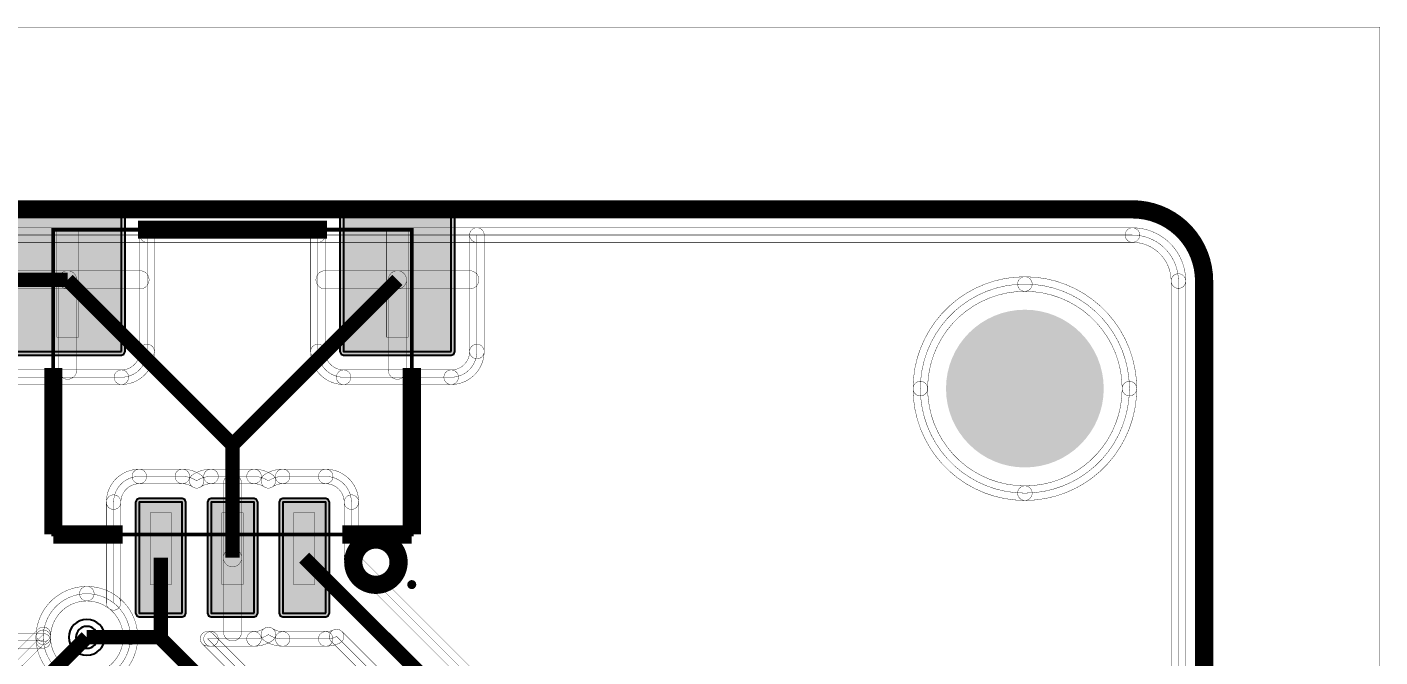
# Model space of a CAD drawing. Header units: millimetres. Extents: x -2.5 to 44.5, y -38.5 to 2.5.
# Drawn here: x 25.58 to 44.45, y -6.24 to 2.54 of the extents above; entities that cross this region are included whole.
import ezdxf

# ---------------------------------------------------------------- set-up
doc = ezdxf.new("R2010")
doc.units = ezdxf.units.MM
for name, color, linetype, true_color in [('Board Outline Layer', 7, 'Continuous', 0xff00ff), ('Bottom Layer', 7, 'Continuous', 0x0000ff), ('Component Marking Layer', 7, 'Continuous', 0x66ffcc), ('Component Shape Layer', 7, 'Continuous', 0x00cccc), ('Hole Layer', 7, 'Continuous', 0x816200), ('Inner1', 7, 'Continuous', 0xbc8e00), ('Inner2', 7, 'Continuous', 0x70dbfa), ('Multi-Layer', 7, 'Continuous', 0xc0c0c0), ('Pin Soldering Layer', 7, 'Continuous', 0xcc9999), ('Top Layer', 7, 'Continuous', 0xff0000), ('Top Paste Mask Layer', 7, 'Continuous', 0x808080), ('Top Silkscreen Layer', 7, 'Continuous', 0xffff00), ('Top Solder Mask Layer', 7, 'Continuous', 0x800080)]:
    doc.layers.add(name, color=color, linetype=linetype, true_color=true_color)

msp = doc.modelspace()

# ---------------------------------------------------------------- hatches: boundary and pattern name
at = {"layer": 'Component Marking Layer'}
msp.add_hatch(color=256, dxfattribs=at).paths.add_polyline_path([(30.888, -5.234, 1), (31.008, -5.234, 1)])
at = {"layer": 'Multi-Layer'}
msp.add_hatch(color=256, dxfattribs=at).paths.add_polyline_path([(38.4, -2.5, 1), (40.6, -2.5, 1)])
at = {"layer": 'Pin Soldering Layer'}
for points in [[(26.298, -1.784), (25.998, -1.784), (25.998, -0.284), (26.298, -0.284)], [(30.898, -1.784), (30.598, -1.784), (30.598, -0.284), (30.898, -0.284)], [(27.598, -5.234), (27.298, -5.234), (27.298, -4.234), (27.598, -4.234)], [(28.598, -5.234), (28.298, -5.234), (28.298, -4.234), (28.598, -4.234)], [(29.598, -5.234), (29.298, -5.234), (29.298, -4.234), (29.598, -4.234)]]:
    msp.add_hatch(color=256, dxfattribs=at).paths.add_polyline_path(points)
at = {"layer": 'Top Layer'}
for points in [[(26.898, -1.983), (26.898, 0.017), (25.398, 0.017), (25.398, -1.983)], [(31.498, -1.983), (31.498, 0.017), (29.998, 0.017), (29.998, -1.983)], [(27.748, -5.634), (27.748, -4.084), (27.148, -4.084), (27.148, -5.634)], [(28.748, -5.634), (28.748, -4.084), (28.148, -4.084), (28.148, -5.634)], [(29.748, -5.634), (29.748, -4.084), (29.148, -4.084), (29.148, -5.634)]]:
    msp.add_hatch(color=256, dxfattribs=at).paths.add_polyline_path(points)
at = {"layer": 'Top Paste Mask Layer'}
for points in [[(26.898, -1.983), (26.898, 0.017), (25.398, 0.017), (25.398, -1.983)], [(31.498, -1.983), (31.498, 0.017), (29.998, 0.017), (29.998, -1.983)], [(27.748, -5.634), (27.748, -4.084), (27.148, -4.084), (27.148, -5.634)], [(28.748, -5.634), (28.748, -4.084), (28.148, -4.084), (28.148, -5.634)], [(29.748, -5.634), (29.748, -4.084), (29.148, -4.084), (29.148, -5.634)]]:
    msp.add_hatch(color=256, dxfattribs=at).paths.add_polyline_path(points)
at = {"layer": 'Top Solder Mask Layer'}
for points in [[(26.949, -1.983), (26.949, 0.017), (26.934, 0.053), (26.898, 0.068), (25.398, 0.068), (25.362, 0.053), (25.347, 0.017), (25.347, -1.983), (25.362, -2.02), (25.398, -2.034), (26.898, -2.034), (26.934, -2.02)], [(31.549, -1.983), (31.549, 0.017), (31.534, 0.053), (31.498, 0.068), (29.998, 0.068), (29.962, 0.053), (29.947, 0.017), (29.947, -1.983), (29.962, -2.02), (29.998, -2.034), (31.498, -2.034), (31.534, -2.02)], [(27.799, -5.634), (27.799, -4.084), (27.784, -4.047), (27.748, -4.033), (27.148, -4.033), (27.112, -4.047), (27.097, -4.084), (27.097, -5.634), (27.112, -5.67), (27.148, -5.685), (27.748, -5.685), (27.784, -5.67)], [(28.799, -5.634), (28.799, -4.084), (28.784, -4.047), (28.748, -4.033), (28.148, -4.033), (28.112, -4.047), (28.097, -4.084), (28.097, -5.634), (28.112, -5.67), (28.148, -5.685), (28.748, -5.685), (28.784, -5.67)], [(29.799, -5.634), (29.799, -4.084), (29.784, -4.047), (29.748, -4.033), (29.148, -4.033), (29.112, -4.047), (29.097, -4.084), (29.097, -5.634), (29.112, -5.67), (29.148, -5.685), (29.748, -5.685), (29.784, -5.67)]]:
    msp.add_hatch(color=256, dxfattribs=at).paths.add_polyline_path(points)

# ---------------------------------------------------------------- linework, layer by layer
at = {"layer": 'Board Outline Layer', "const_width": 0.254}
msp.add_lwpolyline([(0, -1), (0, -35, 0.414214), (1, -36), (41, -36, 0.414214), (42, -35), (42, -1, 0.414214), (41, 0), (1, 0, 0.414214)], format="xyb", close=True, dxfattribs=at)
at = {"layer": 'Bottom Layer', "const_width": 0.00508}
msp.add_lwpolyline([(-2.54, 2.54), (-2.54, -38.481), (44.45, -38.481), (44.45, 2.54)], close=True, dxfattribs=at)
for points in [[(1, -0.46, -1), (1, -0.257), (41, -0.257, -1), (41, -0.46)], [(41, -0.46, -1), (41, -0.257), (41, -0.257, -1), (41, -0.46)], [(41, -0.257, -0.414214), (41.744, -1, -1), (41.54, -1, 0.414214), (41, -0.46, -1)], [(37.94, -2.5, -0.414214), (39.5, -0.94, -1), (39.5, -1.143, 0.414214), (38.144, -2.5, -1)], [(39.5, -0.94, -0.414214), (41.06, -2.5, -1), (40.857, -2.5, 0.414214), (39.5, -1.143, -1)], [(41.54, -1, -1), (41.744, -1), (41.744, -1, -1), (41.54, -1)], [(41.744, -35, -1), (41.54, -35), (41.54, -1, -1), (41.744, -1)], [(38.042, -2.5, 0.414214), (39.5, -3.958, 0.414214), (40.958, -2.5, 0.414214), (39.5, -1.042, 0.414214)], [(39.5, -4.06, -0.414214), (37.94, -2.5, -1), (38.144, -2.5, 0.414214), (39.5, -3.857, -1)], [(41.06, -2.5, -0.414214), (39.5, -4.06, -1), (39.5, -3.857, 0.414214), (40.857, -2.5, -1)], [(25.706, -5.969, -0.414214), (26.416, -5.259, -1), (26.416, -5.462, 0.414214), (25.91, -5.969, -1)], [(26.416, -5.259, -0.414214), (27.126, -5.969, -1), (26.923, -5.969, 0.414214), (26.416, -5.462, -1)], [(25.808, -5.969, 0.414214), (26.416, -6.577, 0.414214), (27.024, -5.969, 0.414214), (26.416, -5.361, 0.414214)], [(26.416, -6.679, -0.414214), (25.706, -5.969, -1), (25.91, -5.969, 0.414214), (26.416, -6.476, -1)], [(27.126, -5.969, -0.414214), (26.416, -6.679, -1), (26.416, -6.476, 0.414214), (26.923, -5.969, -1)]]:
    msp.add_lwpolyline(points, format="xyb", close=True, dxfattribs=at)
msp.add_lwpolyline([(1, -0.358), (41, -0.358), (41, -0.358, -0.414214), (41.642, -1), (41.642, -1), (41.642, -35), (41.642, -35, -0.414214), (41, -35.642), (41, -35.642), (18.732, -35.642, 0.087871)], format="xyb", dxfattribs=at)
at = {"layer": 'Component Marking Layer', "const_width": 0.00508}
msp.add_lwpolyline([(30.888, -5.234, 1), (31.008, -5.234, 1)], format="xyb", close=True, dxfattribs=at)
at = {"layer": 'Component Shape Layer', "const_width": 0.0508}
msp.add_lwpolyline([(30.948, -4.534), (25.948, -4.534), (25.948, -0.284), (30.948, -0.284)], close=True, dxfattribs=at)
msp.add_lwpolyline([(30.948, -4.534), (25.948, -4.534), (25.948, -0.284), (30.948, -0.284)], close=True, dxfattribs=at)
at = {"layer": 'Hole Layer'}
msp.add_lwpolyline([(26.264, -5.969, 1), (26.569, -5.969, 1)], format="xyb", close=True, dxfattribs=at)
at = {"layer": 'Inner1', "const_width": 0.00508}
msp.add_lwpolyline([(-2.54, 2.54), (-2.54, -38.481), (44.45, -38.481), (44.45, 2.54)], close=True, dxfattribs=at)
for points in [[(1, -0.46, -1), (1, -0.257), (41, -0.257, -1), (41, -0.46)], [(41, -0.46, -1), (41, -0.257), (41, -0.257, -1), (41, -0.46)], [(41, -0.257, -0.414214), (41.744, -1, -1), (41.54, -1, 0.414214), (41, -0.46, -1)], [(37.94, -2.5, -0.414214), (39.5, -0.94, -1), (39.5, -1.143, 0.414214), (38.144, -2.5, -1)], [(39.5, -0.94, -0.414214), (41.06, -2.5, -1), (40.857, -2.5, 0.414214), (39.5, -1.143, -1)], [(41.54, -1, -1), (41.744, -1), (41.744, -1, -1), (41.54, -1)], [(41.744, -35, -1), (41.54, -35), (41.54, -1, -1), (41.744, -1)], [(39.5, -3.958, 0.414214), (40.958, -2.5, 0.414214), (39.5, -1.042, 0.414214), (38.042, -2.5, 0.414214)], [(39.5, -4.06, -0.414214), (37.94, -2.5, -1), (38.144, -2.5, 0.414214), (39.5, -3.857, -1)], [(41.06, -2.5, -0.414214), (39.5, -4.06, -1), (39.5, -3.857, 0.414214), (40.857, -2.5, -1)], [(25.708, -5.921, -0.39451), (26.416, -5.259, -1), (26.416, -5.462, 0.39451), (25.911, -5.935, -1)], [(26.416, -5.259, -0.414214), (27.126, -5.969, -1), (26.923, -5.969, 0.414214), (26.416, -5.462, -1)], [(25.529, -6.352, -1), (25.385, -6.208), (25.737, -5.856, -1), (25.881, -6)], [(27.126, -5.969, -0.39451), (26.464, -6.677, -1), (26.45, -6.474, 0.39451), (26.923, -5.969, -1)]]:
    msp.add_lwpolyline(points, format="xyb", close=True, dxfattribs=at)
for points in [[(1, -0.358), (41, -0.358), (41, -0.358, -0.414214), (41.642, -1), (41.642, -1), (41.642, -35), (41.642, -35, -0.414214), (41, -35.642), (41, -35.642), (18.732, -35.642, 0.087871)], [(26.457, -6.576, 0.39451), (27.024, -5.969, 0.414214), (26.416, -5.361, 0.39451), (25.809, -5.928), (25.457, -6.28)]]:
    msp.add_lwpolyline(points, format="xyb", dxfattribs=at)
at = {"layer": 'Inner1', "const_width": 0.2}
msp.add_lwpolyline([(26.416, -5.969), (25.781, -6.604)], dxfattribs=at)
at = {"layer": 'Inner2', "const_width": 0.00508}
msp.add_lwpolyline([(-2.54, 2.54), (-2.54, -38.481), (44.45, -38.481), (44.45, 2.54)], close=True, dxfattribs=at)
for points in [[(1, -0.46, -1), (1, -0.257), (41, -0.257, -1), (41, -0.46)], [(41, -0.46, -1), (41, -0.257), (41, -0.257, -1), (41, -0.46)], [(41, -0.257, -0.414214), (41.744, -1, -1), (41.54, -1, 0.414214), (41, -0.46, -1)], [(37.94, -2.5, -0.414214), (39.5, -0.94, -1), (39.5, -1.143, 0.414214), (38.144, -2.5, -1)], [(39.5, -0.94, -0.414214), (41.06, -2.5, -1), (40.857, -2.5, 0.414214), (39.5, -1.143, -1)], [(41.54, -1, -1), (41.744, -1), (41.744, -1, -1), (41.54, -1)], [(41.744, -35, -1), (41.54, -35), (41.54, -1, -1), (41.744, -1)], [(39.5, -3.958, 0.414214), (40.958, -2.5, 0.414214), (39.5, -1.042, 0.414214), (38.042, -2.5, 0.414214)], [(39.5, -4.06, -0.414214), (37.94, -2.5, -1), (38.144, -2.5, 0.414214), (39.5, -3.857, -1)], [(41.06, -2.5, -0.414214), (39.5, -4.06, -1), (39.5, -3.857, 0.414214), (40.857, -2.5, -1)], [(25.706, -5.969, -0.414214), (26.416, -5.259, -1), (26.416, -5.462, 0.414214), (25.91, -5.969, -1)], [(26.416, -5.259, -0.414214), (27.126, -5.969, -1), (26.923, -5.969, 0.414214), (26.416, -5.462, -1)], [(25.808, -5.969, 0.414214), (26.416, -6.577, 0.414214), (27.024, -5.969, 0.414214), (26.416, -5.361, 0.414214)], [(26.416, -6.679, -0.414214), (25.706, -5.969, -1), (25.91, -5.969, 0.414214), (26.416, -6.476, -1)], [(27.126, -5.969, -0.414214), (26.416, -6.679, -1), (26.416, -6.476, 0.414214), (26.923, -5.969, -1)]]:
    msp.add_lwpolyline(points, format="xyb", close=True, dxfattribs=at)
msp.add_lwpolyline([(1, -0.358), (41, -0.358), (41, -0.358, -0.414214), (41.642, -1), (41.642, -1), (41.642, -35), (41.642, -35, -0.414214), (41, -35.642), (41, -35.642), (18.732, -35.642, 0.087871)], format="xyb", dxfattribs=at)
at = {"layer": 'Multi-Layer'}
msp.add_lwpolyline([(26.166, -5.969, 1), (26.666, -5.969, 1)], format="xyb", close=True, dxfattribs=at)
at = {"layer": 'Pin Soldering Layer', "const_width": 0.00508}
for points in [[(26.298, -1.784), (25.998, -1.784), (25.998, -0.284), (26.298, -0.284)], [(26.298, -1.784), (25.998, -1.784), (25.998, -0.284), (26.298, -0.284)], [(30.898, -1.784), (30.598, -1.784), (30.598, -0.284), (30.898, -0.284)], [(30.898, -1.784), (30.598, -1.784), (30.598, -0.284), (30.898, -0.284)], [(27.598, -5.234), (27.298, -5.234), (27.298, -4.234), (27.598, -4.234)], [(27.598, -5.234), (27.298, -5.234), (27.298, -4.234), (27.598, -4.234)], [(28.598, -5.234), (28.298, -5.234), (28.298, -4.234), (28.598, -4.234)], [(28.598, -5.234), (28.298, -5.234), (28.298, -4.234), (28.598, -4.234)], [(29.598, -5.234), (29.298, -5.234), (29.298, -4.234), (29.598, -4.234)], [(29.598, -5.234), (29.298, -5.234), (29.298, -4.234), (29.598, -4.234)]]:
    msp.add_lwpolyline(points, close=True, dxfattribs=at)
at = {"layer": 'Top Layer', "const_width": 0.00508}
msp.add_lwpolyline([(-2.54, 2.54), (-2.54, -38.481), (44.45, -38.481), (44.45, 2.54)], close=True, dxfattribs=at)
at = {"layer": 'Top Layer'}
for points in [[(26.898, -1.983), (26.898, 0.017), (25.398, 0.017), (25.398, -1.983)], [(31.498, -1.983), (31.498, 0.017), (29.998, 0.017), (29.998, -1.983)], [(27.748, -5.634), (27.748, -4.084), (27.148, -4.084), (27.148, -5.634)], [(28.748, -5.634), (28.748, -4.084), (28.148, -4.084), (28.148, -5.634)], [(29.748, -5.634), (29.748, -4.084), (29.148, -4.084), (29.148, -5.634)]]:
    msp.add_lwpolyline(points, close=True, dxfattribs=at)
at = {"layer": 'Top Layer', "const_width": 0.00508}
for points in [[(25.398, -2.342), (26.898, -2.342, 0.414214), (27.256, -1.983), (27.256, -0.358), (29.64, -0.358), (29.64, -1.983), (29.64, -1.983, 0.414214), (29.998, -2.342), (31.498, -2.342), (31.498, -2.342, 0.414214), (31.856, -1.983), (31.856, -0.358), (41, -0.358), (41, -0.358, -0.414214), (41.642, -1), (41.642, -1), (41.642, -35)], [(31.82, -6.582), (30.106, -4.869), (30.106, -4.084, 0.414214), (29.748, -3.725), (29.148, -3.725, 0.149326), (28.948, -3.787, 0.149326), (28.748, -3.725), (28.748, -3.725), (28.148, -3.725), (28.148, -3.725, 0.149219), (27.948, -3.786, 0.149219), (27.748, -3.725), (27.748, -3.725), (27.148, -3.725), (27.148, -3.725, 0.414214), (26.79, -4.084), (26.79, -5.489, 0.166984), (26.416, -5.361, 0.414214), (25.808, -5.969, 0.020524), (25.81, -6.019), (18.859, -6.019)], [(29.417, -7.306), (28.099, -5.988, 0.03406), (28.148, -5.992), (28.148, -5.992), (28.748, -5.992), (28.748, -5.992, 0.149326), (28.948, -5.931, 0.149326), (29.148, -5.992), (29.748, -5.992, 0.10969), (29.9, -5.958), (31.038, -7.096)]]:
    msp.add_lwpolyline(points, format="xyb", dxfattribs=at)
for points in [[(27.358, -1.983, -1), (27.154, -1.983), (27.154, -0.358, -1), (27.358, -0.358)], [(27.256, -0.46, -1), (27.256, -0.257), (29.64, -0.257, -1), (29.64, -0.46)], [(29.538, -0.358, -1), (29.742, -0.358), (29.742, -1.983, -1), (29.538, -1.983)], [(31.755, -0.358, -1), (31.958, -0.358), (31.958, -1.983, -1), (31.755, -1.983)], [(31.856, -0.46, -1), (31.856, -0.257), (41, -0.257, -1), (41, -0.46)], [(41, -0.46, -1), (41, -0.257), (41, -0.257, -1), (41, -0.46)], [(41, -0.257, -0.414214), (41.744, -1, -1), (41.54, -1, 0.414214), (41, -0.46, -1)], [(25.139, -1.11, -1), (25.139, -0.856), (26.148, -0.856, -1), (26.148, -1.11)], [(26.148, -1.11, -1), (26.148, -0.856), (27.157, -0.856, -1), (27.157, -1.11)], [(26.021, -0.983, -1), (26.275, -0.983), (26.275, -2.243, -1), (26.021, -2.243)], [(29.739, -1.11, -1), (29.739, -0.856), (30.748, -0.856, -1), (30.748, -1.11)], [(30.748, -1.11, -1), (30.748, -0.856), (31.757, -0.856, -1), (31.757, -1.11)], [(30.621, -0.983, -1), (30.875, -0.983), (30.875, -2.243, -1), (30.621, -2.243)], [(37.94, -2.5, -0.414214), (39.5, -0.94, -1), (39.5, -1.143, 0.414214), (38.144, -2.5, -1)], [(39.5, -0.94, -0.414214), (41.06, -2.5, -1), (40.857, -2.5, 0.414214), (39.5, -1.143, -1)], [(41.54, -1, -1), (41.744, -1), (41.744, -1, -1), (41.54, -1)], [(41.744, -35, -1), (41.54, -35), (41.54, -1, -1), (41.744, -1)], [(38.042, -2.5, 0.414214), (39.5, -3.958, 0.414214), (40.958, -2.5, 0.414214), (39.5, -1.042, 0.414214)], [(27.358, -1.983, -0.414214), (26.898, -2.443, -1), (26.898, -2.24, 0.414214), (27.154, -1.983, -1)], [(29.538, -1.983, -1), (29.742, -1.983), (29.742, -1.983, -1), (29.538, -1.983)], [(29.998, -2.443, -0.414214), (29.538, -1.983, -1), (29.742, -1.983, 0.414214), (29.998, -2.24, -1)], [(31.958, -1.983, -0.414214), (31.498, -2.443, -1), (31.498, -2.24, 0.414214), (31.755, -1.983, -1)], [(25.398, -2.443, -1), (25.398, -2.24), (26.898, -2.24, -1), (26.898, -2.443)], [(29.998, -2.443, -1), (29.998, -2.24), (31.498, -2.24, -1), (31.498, -2.443)], [(31.498, -2.443, -1), (31.498, -2.24), (31.498, -2.24, -1), (31.498, -2.443)], [(39.5, -4.06, -0.414214), (37.94, -2.5, -1), (38.144, -2.5, 0.414214), (39.5, -3.857, -1)], [(41.06, -2.5, -0.414214), (39.5, -4.06, -1), (39.5, -3.857, 0.414214), (40.857, -2.5, -1)], [(26.688, -4.084, -0.414214), (27.148, -3.624, -1), (27.148, -3.827, 0.414214), (26.891, -4.084, -1)], [(27.148, -3.827, -1), (27.148, -3.624), (27.748, -3.624, -1), (27.748, -3.827)], [(27.148, -3.827, -1), (27.148, -3.624), (27.148, -3.624, -1), (27.148, -3.827)], [(27.748, -3.624, -0.149219), (28.005, -3.702, -1), (27.891, -3.871, 0.149219), (27.748, -3.827, -1)], [(27.748, -3.827, -1), (27.748, -3.624), (27.748, -3.624, -1), (27.748, -3.827)], [(27.891, -3.702, -0.149219), (28.148, -3.624, -1), (28.148, -3.827, 0.149219), (28.005, -3.871, -1)], [(28.148, -3.827, -1), (28.148, -3.624), (28.748, -3.624, -1), (28.748, -3.827)], [(28.148, -3.827, -1), (28.148, -3.624), (28.148, -3.624, -1), (28.148, -3.827)], [(28.575, -4.859, -1), (28.321, -4.859), (28.321, -3.824, -1), (28.575, -3.824)], [(28.748, -3.624, -0.149326), (29.005, -3.702, -1), (28.891, -3.871, 0.149326), (28.748, -3.827, -1)], [(28.748, -3.827, -1), (28.748, -3.624), (28.748, -3.624, -1), (28.748, -3.827)], [(28.891, -3.702, -0.149326), (29.148, -3.624, -1), (29.148, -3.827, 0.149326), (29.005, -3.871, -1)], [(29.148, -3.827, -1), (29.148, -3.624), (29.748, -3.624, -1), (29.748, -3.827)], [(29.748, -3.624, -0.414214), (30.208, -4.084, -1), (30.005, -4.084, 0.414214), (29.748, -3.827, -1)], [(26.688, -4.084, -1), (26.891, -4.084), (26.891, -5.489, -1), (26.688, -5.489)], [(30.208, -4.869, -1), (30.005, -4.869), (30.005, -4.084, -1), (30.208, -4.084)], [(28.321, -4.859, -1), (28.575, -4.859), (28.575, -5.893, -1), (28.321, -5.893)], [(30.034, -4.941, -1), (30.178, -4.797), (31.892, -6.511, -1), (31.748, -6.654)], [(25.706, -5.969, -0.414214), (26.416, -5.259, -1), (26.416, -5.462, 0.414214), (25.91, -5.969, -1)], [(26.416, -5.259, -0.166984), (26.852, -5.409, -1), (26.727, -5.569, 0.166984), (26.416, -5.462, -1)], [(29.005, -6.015, -0.149326), (28.748, -6.093, -1), (28.748, -5.89, 0.149326), (28.891, -5.846, -1)], [(29.148, -6.093, -0.149326), (28.891, -6.015, -1), (29.005, -5.846, 0.149326), (29.148, -5.89, -1)], [(18.859, -6.12, -1), (18.859, -5.917), (25.81, -5.917, -1), (25.81, -6.12)], [(25.709, -6.027, -0.020524), (25.706, -5.969, -1), (25.91, -5.969, 0.020524), (25.911, -6.011, -1)], [(28.027, -6.06, -1), (28.171, -5.917), (29.489, -7.234, -1), (29.345, -7.378)], [(28.148, -6.093, -0.03406), (28.086, -6.089, -1), (28.113, -5.888, 0.03406), (28.148, -5.89, -1)], [(28.148, -6.093, -1), (28.148, -5.89), (28.148, -5.89, -1), (28.148, -6.093)], [(28.148, -6.093, -1), (28.148, -5.89), (28.748, -5.89, -1), (28.748, -6.093)], [(28.748, -6.093, -1), (28.748, -5.89), (28.748, -5.89, -1), (28.748, -6.093)], [(29.148, -6.093, -1), (29.148, -5.89), (29.748, -5.89, -1), (29.748, -6.093)], [(29.943, -6.05, -0.10969), (29.748, -6.093, -1), (29.748, -5.89, 0.10969), (29.857, -5.866, -1)], [(29.828, -6.03, -1), (29.972, -5.886), (31.11, -7.024, -1), (30.966, -7.168)]]:
    msp.add_lwpolyline(points, format="xyb", close=True, dxfattribs=at)
at = {"layer": 'Top Layer', "const_width": 0.2}
for points in [[(18.683, -0.983), (26.148, -0.983)], [(26.148, -0.983), (28.448, -3.283)], [(28.448, -3.283), (30.748, -0.983)], [(28.448, -3.283), (28.448, -4.859)], [(27.448, -5.985), (27.448, -4.859)], [(31.496, -6.906), (29.448, -4.859)], [(26.416, -5.969), (27.432, -5.969)], [(27.432, -5.969), (27.448, -5.985)], [(29.845, -8.382), (27.448, -5.985)]]:
    msp.add_lwpolyline(points, dxfattribs=at)
at = {"layer": 'Top Paste Mask Layer'}
for points in [[(26.898, -1.983), (26.898, 0.017), (25.398, 0.017), (25.398, -1.983)], [(31.498, -1.983), (31.498, 0.017), (29.998, 0.017), (29.998, -1.983)], [(27.748, -5.634), (27.748, -4.084), (27.148, -4.084), (27.148, -5.634)], [(28.748, -5.634), (28.748, -4.084), (28.148, -4.084), (28.148, -5.634)], [(29.748, -5.634), (29.748, -4.084), (29.148, -4.084), (29.148, -5.634)]]:
    msp.add_lwpolyline(points, close=True, dxfattribs=at)
at = {"layer": 'Top Silkscreen Layer', "const_width": 0.254}
for points in [[(29.767, -0.284), (27.129, -0.284)], [(29.767, -0.284), (27.129, -0.284)], [(25.948, -4.534), (25.948, -2.215)], [(25.948, -4.534), (25.948, -2.215)], [(30.948, -4.534), (30.948, -2.215)], [(30.948, -4.534), (30.948, -2.215)], [(26.917, -4.534), (25.948, -4.534)], [(26.917, -4.534), (25.948, -4.534)], [(30.948, -4.534), (29.979, -4.534)], [(30.948, -4.534), (29.979, -4.534)], [(30.818, -4.534), (30.948, -4.534)], [(30.818, -4.534), (30.948, -4.534)]]:
    msp.add_lwpolyline(points, dxfattribs=at)
msp.add_lwpolyline([(30.132, -4.921, 1), (30.764, -4.921, 1)], format="xyb", close=True, dxfattribs=at)
msp.add_lwpolyline([(30.132, -4.921, 1), (30.764, -4.921, 1)], format="xyb", close=True, dxfattribs=at)
at = {"layer": 'Top Solder Mask Layer'}
for points in [[(26.949, -1.983), (26.949, 0.017), (26.934, 0.053), (26.898, 0.068), (25.398, 0.068), (25.362, 0.053), (25.347, 0.017), (25.347, -1.983), (25.362, -2.02), (25.398, -2.034), (26.898, -2.034), (26.934, -2.02)], [(31.549, -1.983), (31.549, 0.017), (31.534, 0.053), (31.498, 0.068), (29.998, 0.068), (29.962, 0.053), (29.947, 0.017), (29.947, -1.983), (29.962, -2.02), (29.998, -2.034), (31.498, -2.034), (31.534, -2.02)], [(27.799, -5.634), (27.799, -4.084), (27.784, -4.047), (27.748, -4.033), (27.148, -4.033), (27.112, -4.047), (27.097, -4.084), (27.097, -5.634), (27.112, -5.67), (27.148, -5.685), (27.748, -5.685), (27.784, -5.67)], [(28.799, -5.634), (28.799, -4.084), (28.784, -4.047), (28.748, -4.033), (28.148, -4.033), (28.112, -4.047), (28.097, -4.084), (28.097, -5.634), (28.112, -5.67), (28.148, -5.685), (28.748, -5.685), (28.784, -5.67)], [(29.799, -5.634), (29.799, -4.084), (29.784, -4.047), (29.748, -4.033), (29.148, -4.033), (29.112, -4.047), (29.097, -4.084), (29.097, -5.634), (29.112, -5.67), (29.148, -5.685), (29.748, -5.685), (29.784, -5.67)]]:
    msp.add_lwpolyline(points, close=True, dxfattribs=at)

doc.saveas('drawing.dxf')
